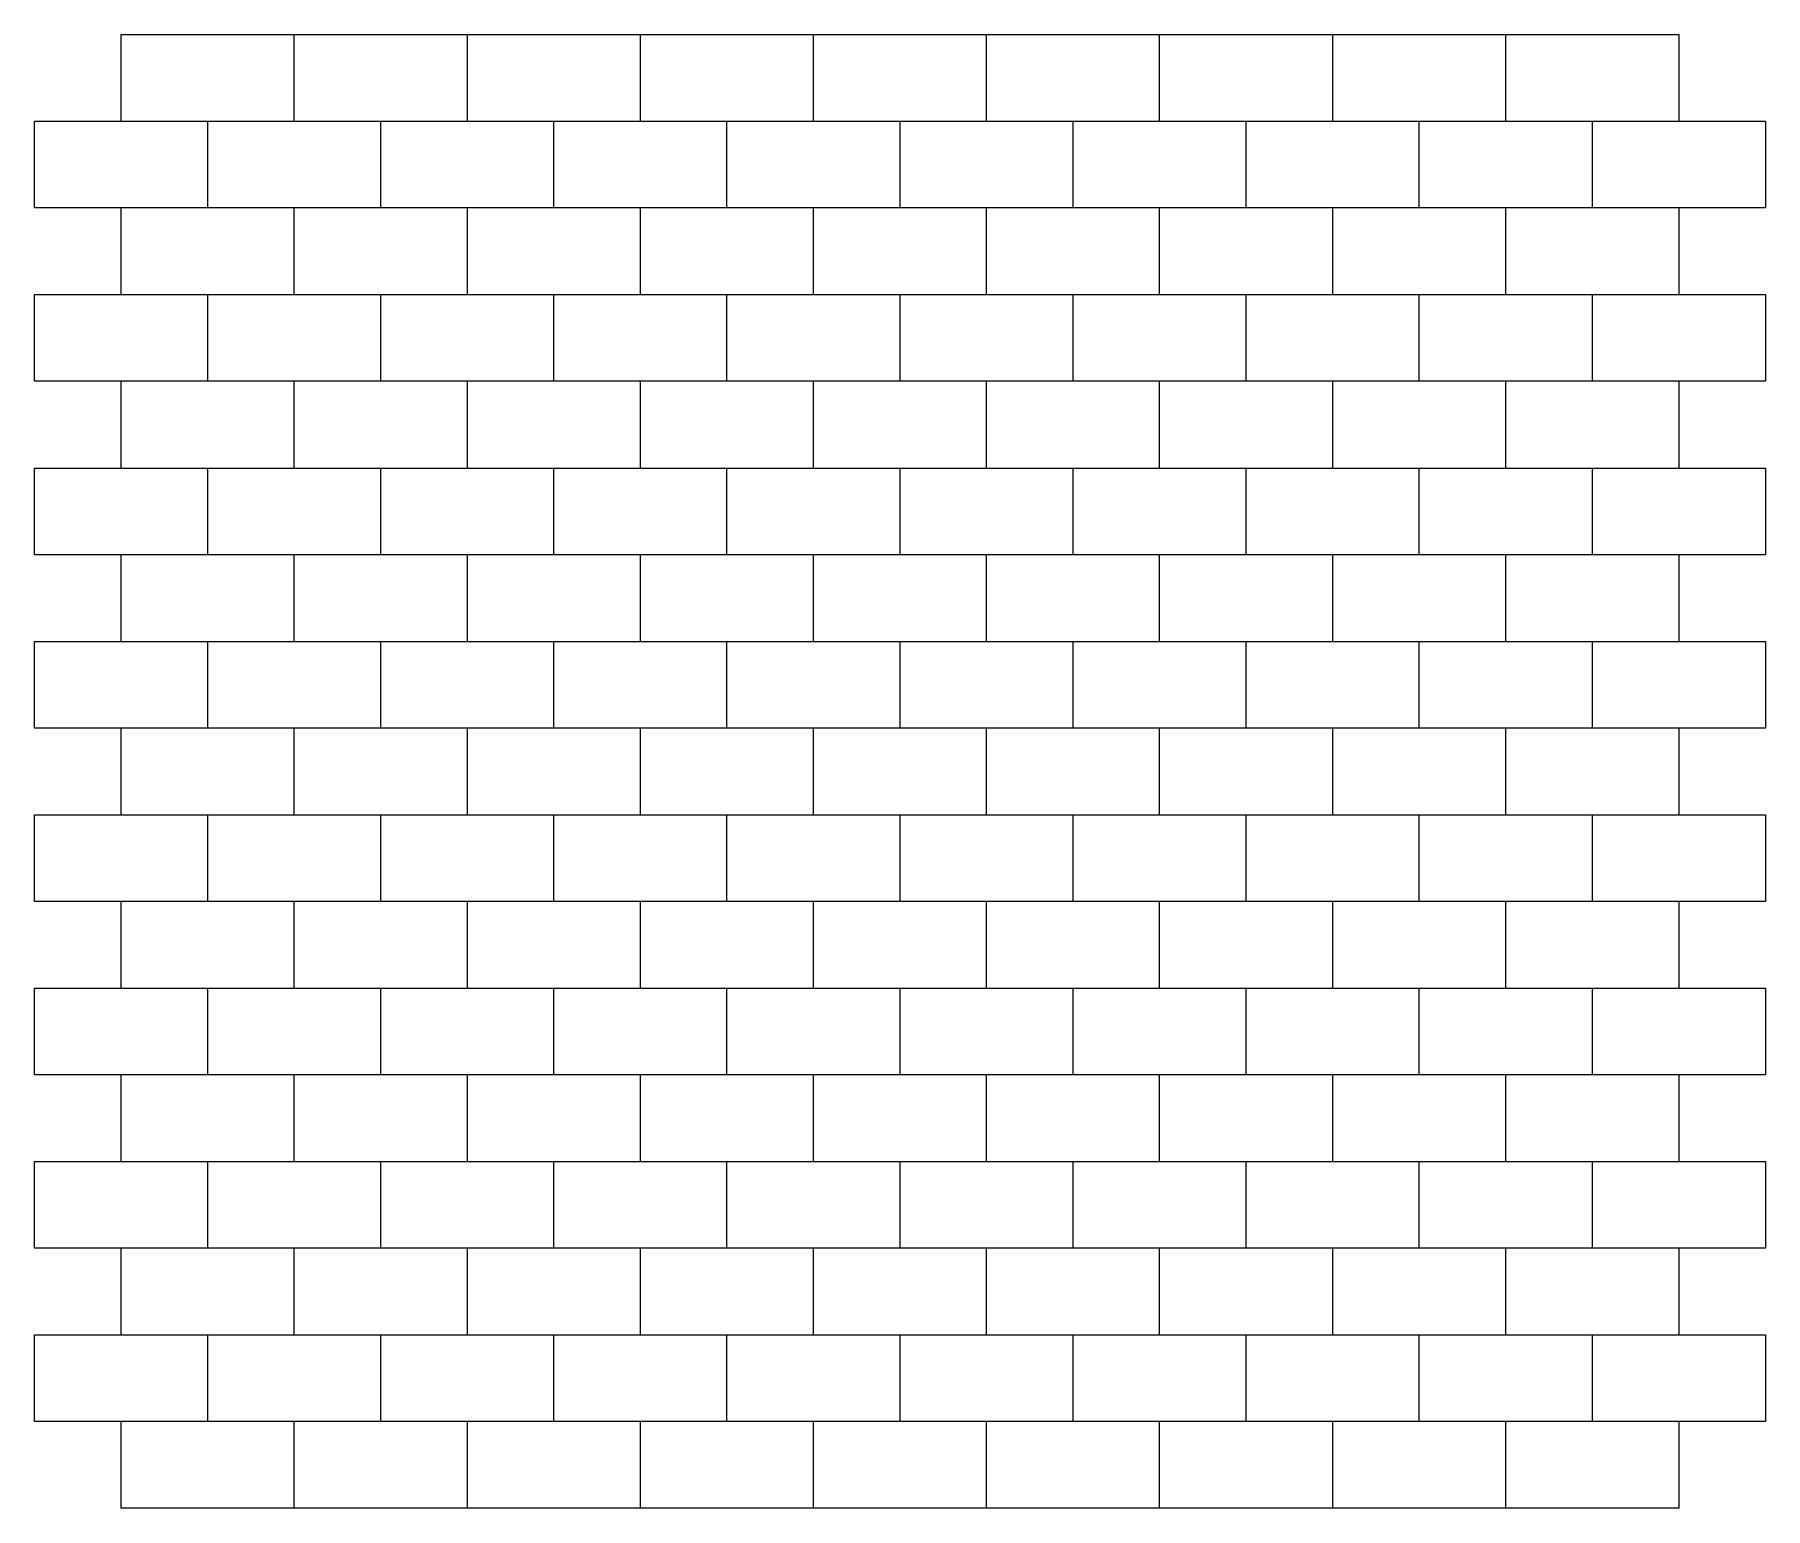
# Model space of a CAD drawing. Header units: millimetres. Extents: x 40211 to 52231, y -37306 to -27072.
import ezdxf

# ---------------------------------------------------------------- set-up
doc = ezdxf.new("R2010")
doc.units = ezdxf.units.MM

msp = doc.modelspace()

# ---------------------------------------------------------------- linework, layer by layer
for points in [[(40812, -27674), (40812, -27072), (51630, -27072)], [(42014, -27674), (42014, -27072)], [(43216, -27674), (43216, -27072)], [(44418, -27674), (44418, -27072)], [(45620, -27674), (45620, -27072)], [(46822, -27674), (46822, -27072)], [(48024, -27674), (48024, -27072)], [(49226, -27674), (49226, -27072)], [(50428, -27674), (50428, -27072)], [(51630, -27072), (51630, -27674)], [(52231, -28276), (40211, -28276), (40211, -27674), (52231, -27674)], [(41413, -28276), (41413, -27674)], [(42615, -28276), (42615, -27674)], [(43817, -28276), (43817, -27674)], [(45019, -28276), (45019, -27674)], [(46221, -28276), (46221, -27674)], [(47423, -28276), (47423, -27674)], [(48625, -28276), (48625, -27674)], [(49827, -28276), (49827, -27674)], [(51029, -28276), (51029, -27674)], [(52231, -27674), (52231, -28276)], [(40812, -28878), (40812, -28276)], [(42014, -28878), (42014, -28276)], [(43216, -28878), (43216, -28276)], [(44418, -28878), (44418, -28276)], [(45620, -28878), (45620, -28276)], [(46822, -28878), (46822, -28276)], [(48024, -28878), (48024, -28276)], [(49226, -28878), (49226, -28276)], [(50428, -28878), (50428, -28276)], [(51630, -28276), (51630, -28878)], [(52231, -29480), (40211, -29480), (40211, -28878), (52231, -28878)], [(41413, -29480), (41413, -28878)], [(42615, -29480), (42615, -28878)], [(43817, -29480), (43817, -28878)], [(45019, -29480), (45019, -28878)], [(46221, -29480), (46221, -28878)], [(47423, -29480), (47423, -28878)], [(48625, -29480), (48625, -28878)], [(49827, -29480), (49827, -28878)], [(51029, -29480), (51029, -28878)], [(52231, -28878), (52231, -29480)], [(40812, -30082), (40812, -29480)], [(42014, -30082), (42014, -29480)], [(43216, -30082), (43216, -29480)], [(44418, -30082), (44418, -29480)], [(45620, -30082), (45620, -29480)], [(46822, -30082), (46822, -29480)], [(48024, -30082), (48024, -29480)], [(49226, -30082), (49226, -29480)], [(50428, -30082), (50428, -29480)], [(51630, -29480), (51630, -30082)], [(52231, -30684), (40211, -30684), (40211, -30082), (52231, -30082)], [(41413, -30684), (41413, -30082)], [(42615, -30684), (42615, -30082)], [(43817, -30684), (43817, -30082)], [(45019, -30684), (45019, -30082)], [(46221, -30684), (46221, -30082)], [(47423, -30684), (47423, -30082)], [(48625, -30684), (48625, -30082)], [(49827, -30684), (49827, -30082)], [(51029, -30684), (51029, -30082)], [(52231, -30082), (52231, -30684)], [(40812, -31286), (40812, -30684)], [(42014, -31286), (42014, -30684)], [(43216, -31286), (43216, -30684)], [(44418, -31286), (44418, -30684)], [(45620, -31286), (45620, -30684)], [(46822, -31286), (46822, -30684)], [(48024, -31286), (48024, -30684)], [(49226, -31286), (49226, -30684)], [(50428, -31286), (50428, -30684)], [(51630, -30684), (51630, -31286)], [(52231, -31888), (40211, -31888), (40211, -31286), (52231, -31286)], [(41413, -31888), (41413, -31286)], [(42615, -31888), (42615, -31286)], [(43817, -31888), (43817, -31286)], [(45019, -31888), (45019, -31286)], [(46221, -31888), (46221, -31286)], [(47423, -31888), (47423, -31286)], [(48625, -31888), (48625, -31286)], [(49827, -31888), (49827, -31286)], [(51029, -31888), (51029, -31286)], [(52231, -31286), (52231, -31888)], [(40812, -32490), (40812, -31888)], [(42014, -32490), (42014, -31888)], [(43216, -32490), (43216, -31888)], [(44418, -32490), (44418, -31888)], [(45620, -32490), (45620, -31888)], [(46822, -32490), (46822, -31888)], [(48024, -32490), (48024, -31888)], [(49226, -32490), (49226, -31888)], [(50428, -32490), (50428, -31888)], [(51630, -31888), (51630, -32490)], [(52231, -33092), (40211, -33092), (40211, -32490), (52231, -32490)], [(41413, -33092), (41413, -32490)], [(42615, -33092), (42615, -32490)], [(43817, -33092), (43817, -32490)], [(45019, -33092), (45019, -32490)], [(46221, -33092), (46221, -32490)], [(47423, -33092), (47423, -32490)], [(48625, -33092), (48625, -32490)], [(49827, -33092), (49827, -32490)], [(51029, -33092), (51029, -32490)], [(52231, -32490), (52231, -33092)], [(40812, -33694), (40812, -33092)], [(42014, -33694), (42014, -33092)], [(43216, -33694), (43216, -33092)], [(44418, -33694), (44418, -33092)], [(45620, -33694), (45620, -33092)], [(46822, -33694), (46822, -33092)], [(48024, -33694), (48024, -33092)], [(49226, -33694), (49226, -33092)], [(50428, -33694), (50428, -33092)], [(51630, -33092), (51630, -33694)], [(52231, -34296), (40211, -34296), (40211, -33694), (52231, -33694)], [(41413, -34296), (41413, -33694)], [(42615, -34296), (42615, -33694)], [(43817, -34296), (43817, -33694)], [(45019, -34296), (45019, -33694)], [(46221, -34296), (46221, -33694)], [(47423, -34296), (47423, -33694)], [(48625, -34296), (48625, -33694)], [(49827, -34296), (49827, -33694)], [(51029, -34296), (51029, -33694)], [(52231, -33694), (52231, -34296)], [(40812, -34898), (40812, -34296)], [(42014, -34898), (42014, -34296)], [(43216, -34898), (43216, -34296)], [(44418, -34898), (44418, -34296)], [(45620, -34898), (45620, -34296)], [(46822, -34898), (46822, -34296)], [(48024, -34898), (48024, -34296)], [(49226, -34898), (49226, -34296)], [(50428, -34898), (50428, -34296)], [(51630, -34296), (51630, -34898)], [(52231, -35500), (40211, -35500), (40211, -34898), (52231, -34898)], [(41413, -35500), (41413, -34898)], [(42615, -35500), (42615, -34898)], [(43817, -35500), (43817, -34898)], [(45019, -35500), (45019, -34898)], [(46221, -35500), (46221, -34898)], [(47423, -35500), (47423, -34898)], [(48625, -35500), (48625, -34898)], [(49827, -35500), (49827, -34898)], [(51029, -35500), (51029, -34898)], [(52231, -34898), (52231, -35500)], [(40812, -36102), (40812, -35500)], [(42014, -36102), (42014, -35500)], [(43216, -36102), (43216, -35500)], [(44418, -36102), (44418, -35500)], [(45620, -36102), (45620, -35500)], [(46822, -36102), (46822, -35500)], [(48024, -36102), (48024, -35500)], [(49226, -36102), (49226, -35500)], [(50428, -36102), (50428, -35500)], [(51630, -35500), (51630, -36102)], [(52231, -36704), (40211, -36704), (40211, -36102), (52231, -36102)], [(41413, -36704), (41413, -36102)], [(42615, -36704), (42615, -36102)], [(43817, -36704), (43817, -36102)], [(45019, -36704), (45019, -36102)], [(46221, -36704), (46221, -36102)], [(47423, -36704), (47423, -36102)], [(48625, -36704), (48625, -36102)], [(49827, -36704), (49827, -36102)], [(51029, -36704), (51029, -36102)], [(52231, -36102), (52231, -36704)], [(51630, -37306), (40812, -37306), (40812, -36704)], [(42014, -37306), (42014, -36704)], [(43216, -37306), (43216, -36704)], [(44418, -37306), (44418, -36704)], [(45620, -37306), (45620, -36704)], [(46822, -37306), (46822, -36704)], [(48024, -37306), (48024, -36704)], [(49226, -37306), (49226, -36704)], [(50428, -37306), (50428, -36704)], [(51630, -36704), (51630, -37306)]]:
    msp.add_lwpolyline(points)

doc.saveas('drawing.dxf')
